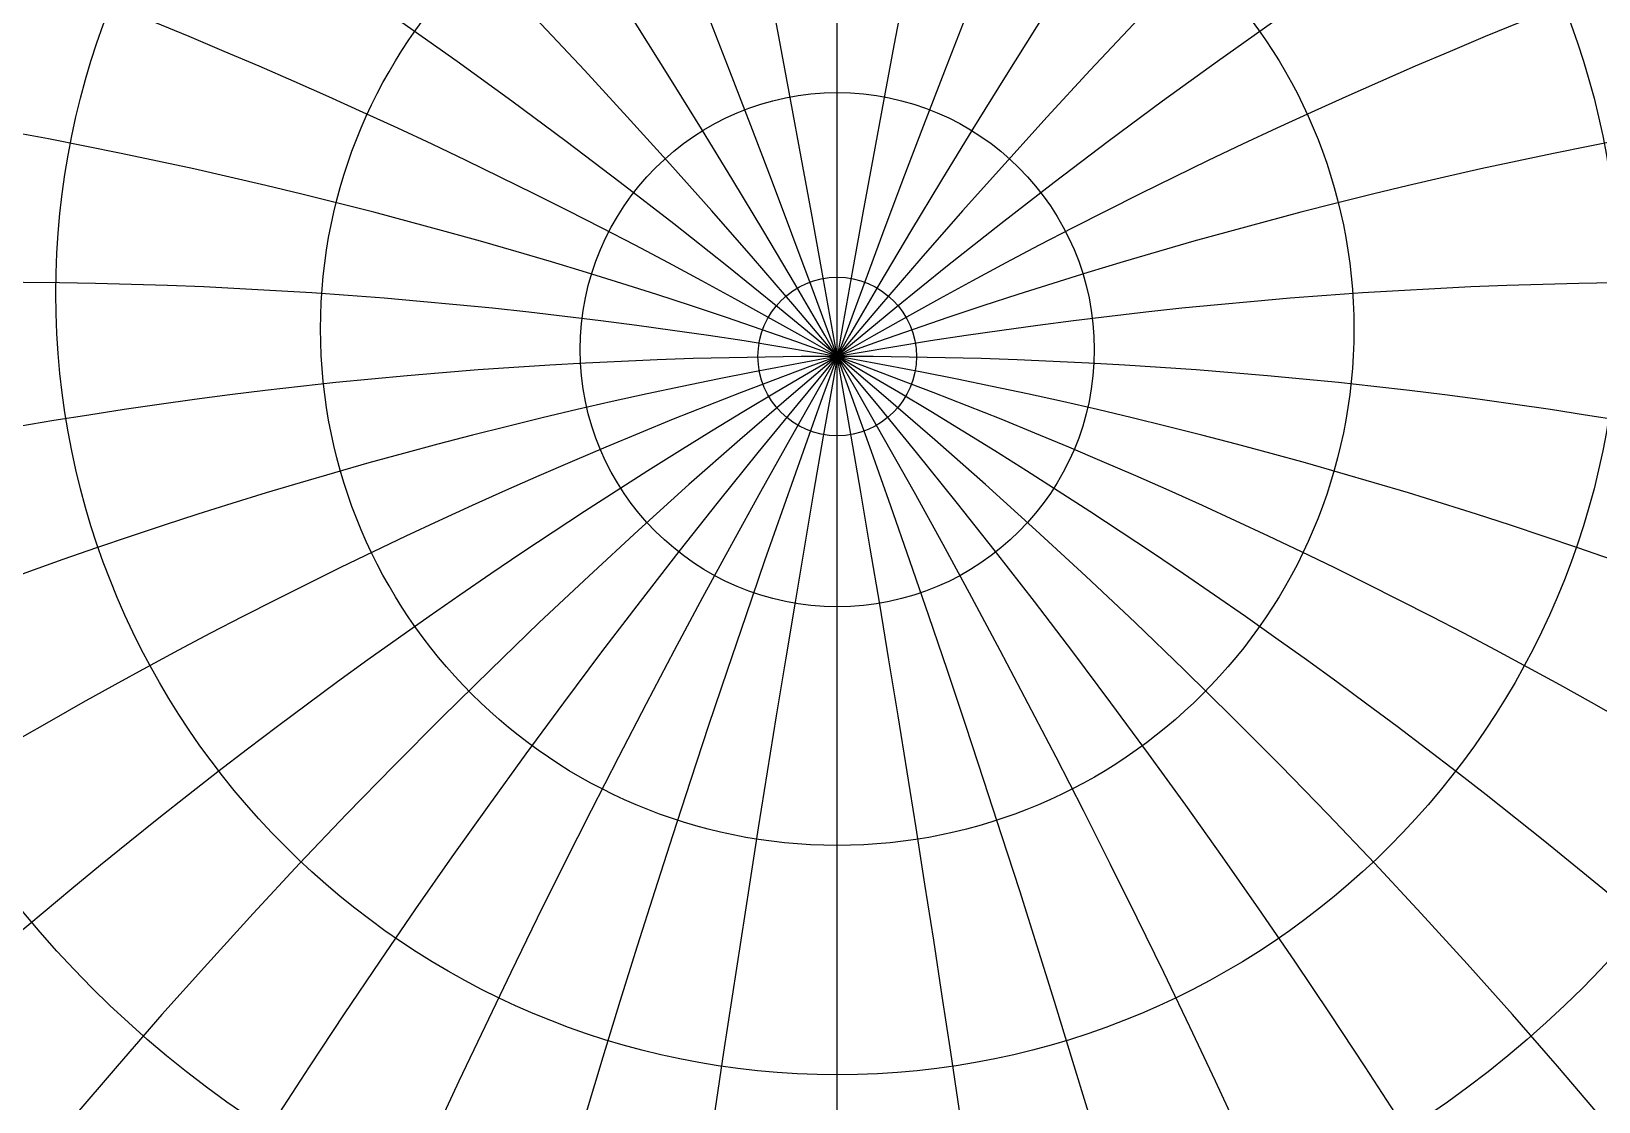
# Model space of a CAD drawing. Header units: millimetres. Extents: x -76 to 76, y -76 to 98.
# Drawn here: x -9.27 to 8.76, y 14.24 to 26.55 of the extents above; entities that cross this region are included whole.
import ezdxf

# ---------------------------------------------------------------- set-up
doc = ezdxf.new("R2010")
doc.units = ezdxf.units.MM
for name, color, linetype in [('ENGRAVE', 7, 'Continuous'), ('ENGRAVE_FINE', 8, 'Continuous'), ('GUIDE', 3, 'Continuous')]:
    doc.layers.add(name, color=color, linetype=linetype)

msp = doc.modelspace()

# ---------------------------------------------------------------- linework, layer by layer
at = {"layer": 'ENGRAVE'}
msp.add_lwpolyline([(0, -68.4), (0, 68.4)], dxfattribs=at)
for centre, radius in [((0, 0), 68.4), ((0, 30.813), 30.813), ((0, 28.8188), 26.4723), ((0, 27.2162), 22.5103), ((0, 0), 44.7739), ((0, 25.9327), 18.8412), ((0, 24.9158), 15.3988), ((0, 24.1272), 12.13), ((0, 23.539), 8.9911), ((0, 0), 29.3085), ((0, 23.1318), 5.9447), ((0, 22.8924), 2.9578), ((0, 22.8134), 0.912)]:
    msp.add_circle(centre, radius, dxfattribs=at)
for centre, radius, start, end in [((0, 33.2996), 35.6461, 104.43657, 75.56343), ((0, 36.4224), 41.1283, 146.34303, 33.65697), ((0, 40.3911), 47.4826, 168.07606, 11.92394), ((0, 45.5234), 55.0404, 184.84521, 355.15479), ((0, 52.3215), 64.3186, 199.041634, 340.958366), ((0, -32.5302), 55.3436, 36, 144), ((0, -32.5302), 55.3436, 36, 144), ((0, 61.626), 76.1739, 211.615649, 328.384351)]:
    msp.add_arc(centre, radius, start, end, dxfattribs=at)
at = {"layer": 'ENGRAVE_FINE'}
for centre, radius, start, end in [((-313.8692, -32.5302), 318.7111, 3.256593, 18.285878), ((-313.8692, -32.5302), 318.7111, 3.256593, 18.285878), ((313.8692, -32.5302), 318.7111, 161.714122, 176.743407), ((313.8692, -32.5302), 318.7111, 161.714122, 176.743407), ((-152.0553, -32.5302), 161.8139, 6.558023, 36.869498), ((-152.0553, -32.5302), 161.8139, 6.558023, 36.869498), ((152.0553, -32.5302), 161.8139, 143.130502, 173.441977), ((152.0553, -32.5302), 161.8139, 143.130502, 173.441977), ((-95.8579, -32.5302), 110.6872, 9.951474, 56.069558), ((-95.8579, -32.5302), 110.6872, 9.951474, 56.069558), ((95.8579, -32.5302), 110.6872, 123.930442, 170.048526), ((95.8579, -32.5302), 110.6872, 123.930442, 170.048526), ((-65.9559, -32.5302), 86.0994, 13.489072, 76.236453), ((-65.9559, -32.5302), 86.0994, 13.489072, 76.236453), ((65.9559, -32.5302), 86.0994, 103.763547, 166.510928), ((65.9559, -32.5302), 86.0994, 103.763547, 166.510928), ((-46.4388, -32.5302), 72.2459, 17.231004, 97.725349), ((-46.4388, -32.5302), 72.2459, 17.231004, 97.725349), ((46.4388, -32.5302), 72.2459, 82.274651, 162.768996), ((46.4388, -32.5302), 72.2459, 82.274651, 162.768996), ((-31.9526, -32.5302), 63.9053, 21.249547, 120.755909), ((-31.9526, -32.5302), 63.9053, 21.249547, 120.755909), ((31.9526, -32.5302), 63.9053, 59.244091, 158.750453), ((31.9526, -32.5302), 63.9053, 59.244091, 158.750453), ((-20.1434, -32.5302), 58.8954, 25.634518, 130.214249), ((-20.1434, -32.5302), 58.8954, 25.634518, 130.214249), ((20.1434, -32.5302), 58.8954, 49.785751, 154.365482), ((20.1434, -32.5302), 58.8954, 49.785751, 154.365482), ((-9.7586, -32.5302), 56.1974, 30.50093, 137.66478), ((-9.7586, -32.5302), 56.1974, 30.50093, 137.66478), ((9.7586, -32.5302), 56.1974, 42.33522, 149.49907), ((9.7586, -32.5302), 56.1974, 42.33522, 149.49907)]:
    msp.add_arc(centre, radius, start, end, dxfattribs=at)
at = {"layer": 'GUIDE'}
msp.add_circle((0, 0), 69.54, dxfattribs=at)

doc.saveas('drawing.dxf')
